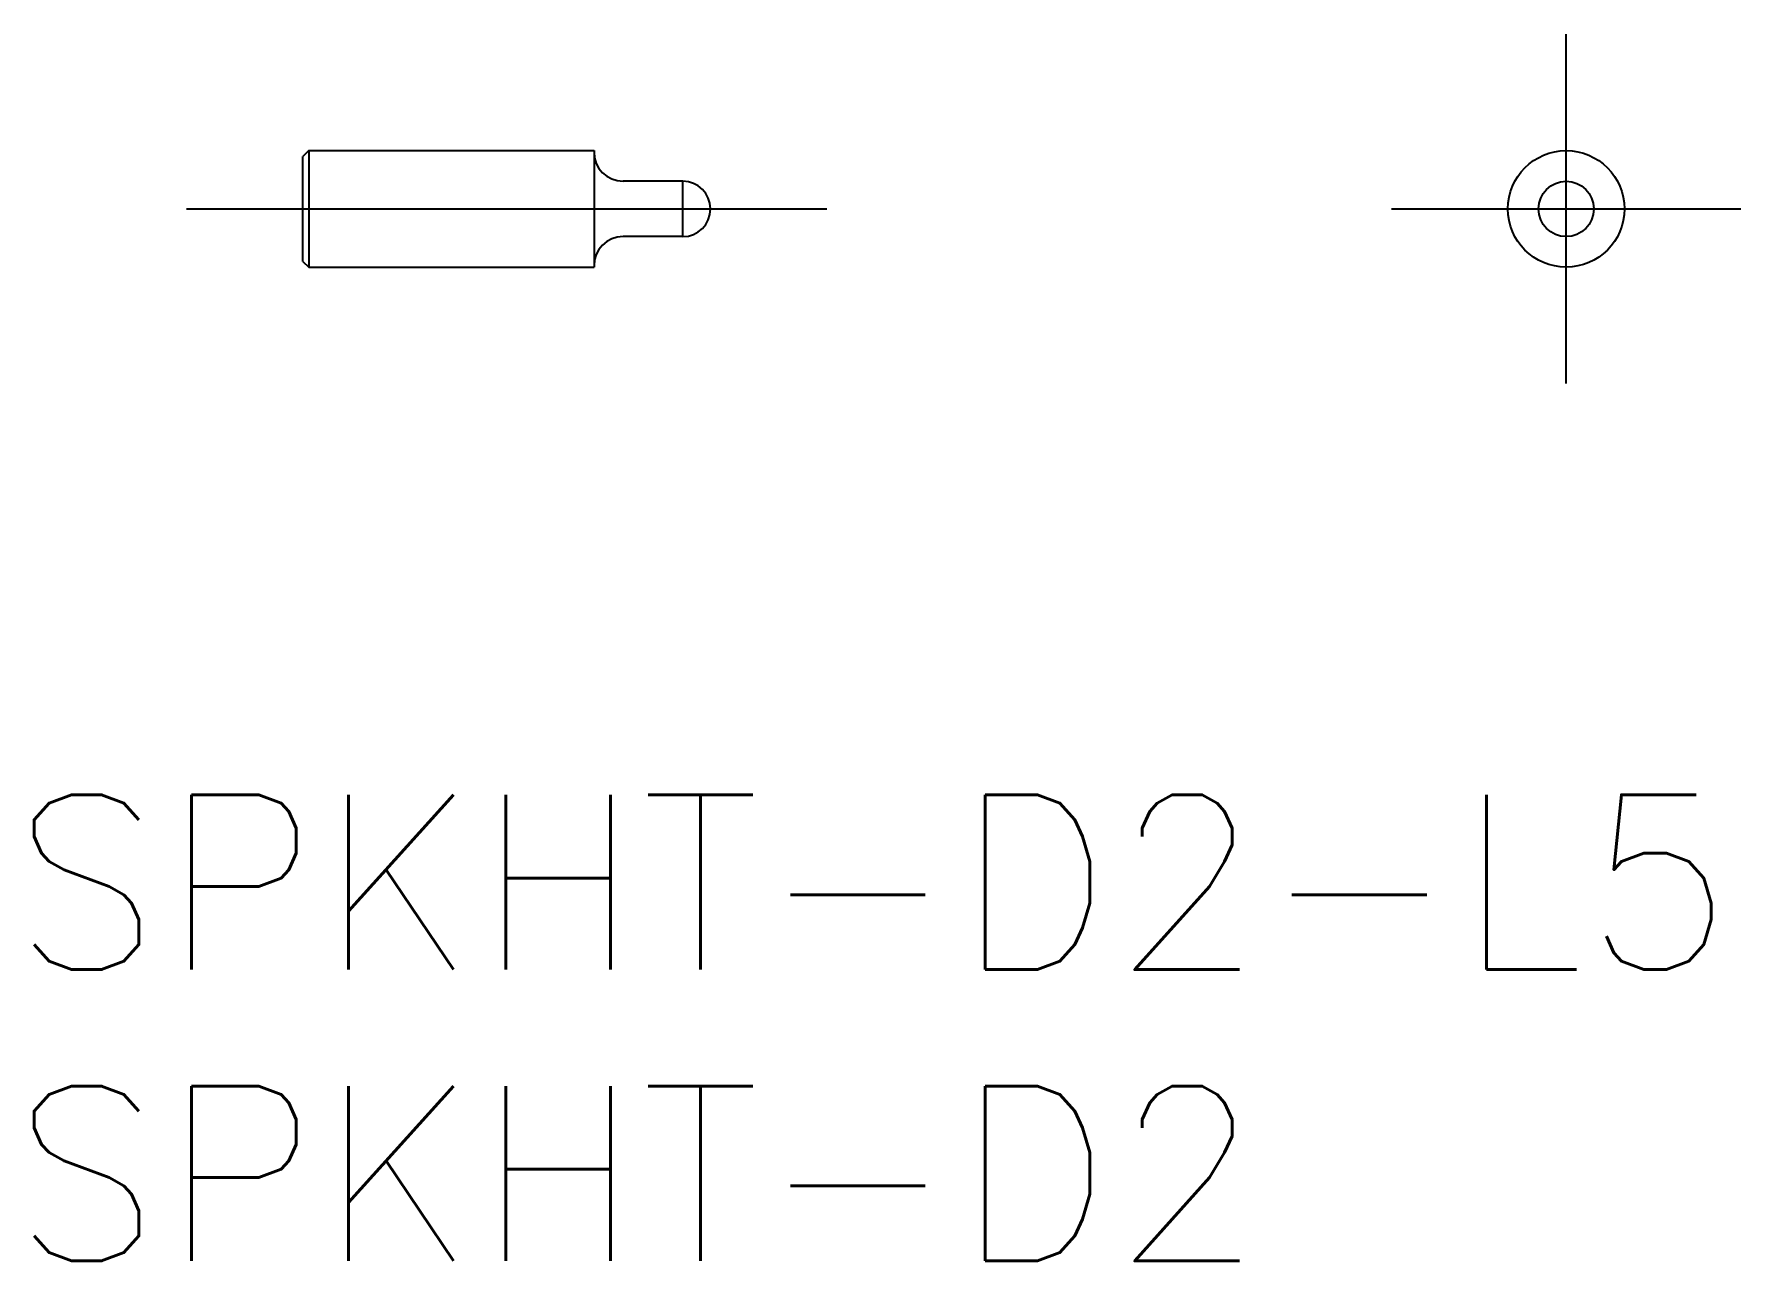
# Model space of a CAD drawing. Extents: x -26.3 to 3, y -18.1 to 3.
import ezdxf

# ---------------------------------------------------------------- set-up
doc = ezdxf.new("R2010")
doc.units = 0
doc.linetypes.add('CENTER', pattern=[50.8, 31.75, -6.35, 6.35, -6.35])
doc.layers.get('0').update_dxf_attribs({"linetype": 'CONTINUOUS'})
doc.layers.add('CENTER', color=1, linetype='CONTINUOUS')
doc.styles.get("Standard").update_dxf_attribs({"font": 'txt.shx', "height": 3, "bigfont": 'bigfont.shx'})

msp = doc.modelspace()

# ---------------------------------------------------------------- linework, layer by layer
at = {"color": 7, "linetype": 'CONTINUOUS'}
for p, q in [((-21.594, 1), (-21.694, 0.9)), ((-21.694, -0.9), (-21.694, 0.9)), ((-21.594, 1), (-16.694, 1)), ((-21.594, 1), (-21.594, -1)), ((-16.694, 1), (-16.694, -1)), ((-15.169, 0.475), (-16.194, 0.475)), ((-15.169, -0.475), (-15.169, 0.475)), ((-15.169, -0.475), (-16.194, -0.475)), ((-21.694, -0.9), (-21.594, -1)), ((-21.594, -1), (-16.694, -1))]:
    msp.add_line(p, q, dxfattribs=at)
for radius in [1, 0.475]:
    msp.add_circle((0, 0), radius, dxfattribs=at)
for centre, radius, start, end in [((-16.194, 0.975), 0.5, 180, 270), ((-15.169, 0), 0.475, 270, 90), ((-16.194, -0.975), 0.5, 90, 180)]:
    msp.add_arc(centre, radius, start, end, dxfattribs=at)
at = {"layer": 'CENTER', "color": 1, "linetype": 'CENTER'}
for p, q in [((0, -3), (0, 3)), ((-23.694, 0), (-12.694, 0)), ((-3, 0), (3, 0))]:
    msp.add_line(p, q, dxfattribs=at)

# ---------------------------------------------------------------- texts
at = {"color": 7, "linetype": 'CONTINUOUS'}
for s, p in [('SPKHT-D2-L5', (-26.694, -13.058)), ('SPKHT-D2', (-26.694, -18.058))]:
    msp.add_text(s, height=3, dxfattribs=at).set_placement(p)

doc.saveas('drawing.dxf')
